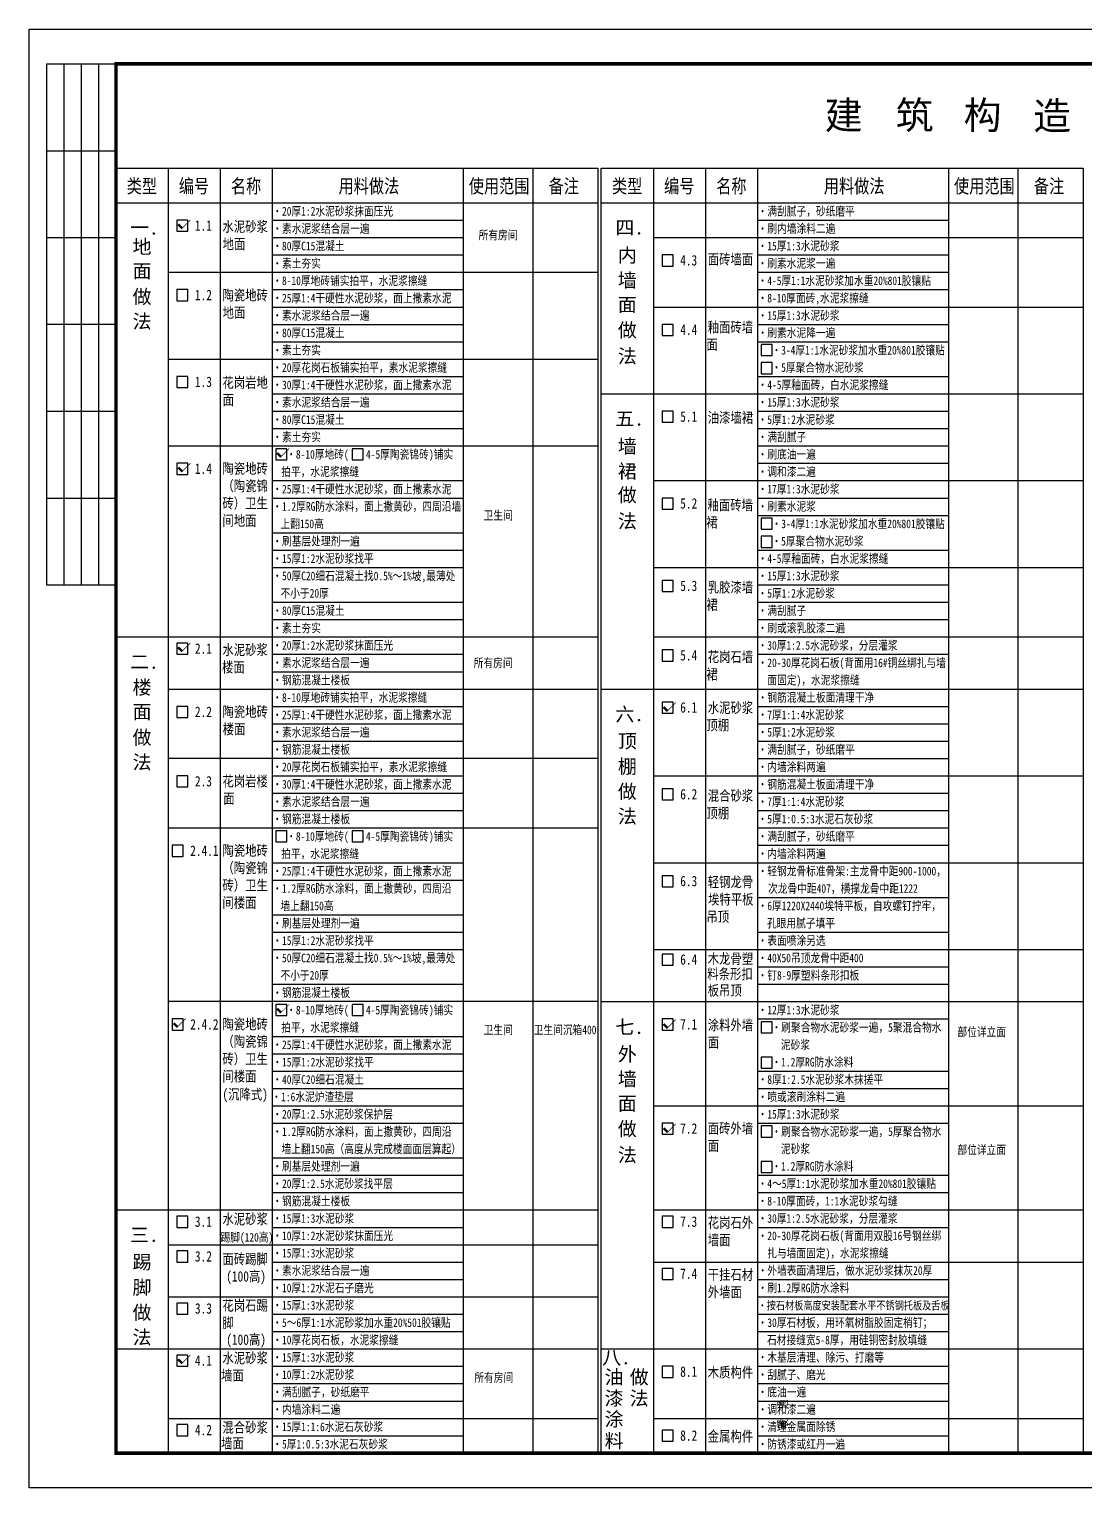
# Model space of a CAD drawing. Extents: x 12400 to 217743, y 90685 to 209848.
# Drawn here: x 158343 to 188743, y 136762 to 178762 of the extents above; entities that cross this region are included whole.
import ezdxf
from ezdxf.enums import TextEntityAlignment as Align

# ---------------------------------------------------------------- set-up
doc = ezdxf.new("R2010")
doc.units = 0
doc.header["$LTSCALE"] = 200
for name, color, linetype in [('FORM', 2, 'CONTINUOUS'), ('FRAME', 7, 'CONTINUOUS'), ('ICONS', 1, 'CONTINUOUS'), ('PUB_TITLE', 143, 'CONTINUOUS'), ('TEXT', 7, 'CONTINUOUS')]:
    doc.layers.add(name, color=color, linetype=linetype)
doc.styles.add('$', font='romans.shx', dxfattribs={"width": 0.7, "bigfont": 'china.shx'})
doc.styles.add('HJXY', font='', dxfattribs={"width": 0.7})
doc.styles.add('总标题一', font='SIMHEI.TTF')
doc.styles.get('HJXY').set_extended_font_data('FangSong_GB2312')

# ---------------------------------------------------------------- blocks, each defined once
blk = doc.blocks.new('A$C327016CF')
at = {"layer": 'ICONS', "linetype": 'Continuous', "flags": 128}
for points, const_width in [([(59, 141), (4, 84)], 10), ([(175, 25), (56, 144)], 70), ([(168, 32), (407, 271)], 20)]:
    blk.add_lwpolyline(points, dxfattribs=dict(at, const_width=const_width))

msp = doc.modelspace()

# ---------------------------------------------------------------- linework, layer by layer
at = {"layer": 'FORM', "linetype": 'Continuous'}
for p, q in [((162343.245, 174762.261), (162343.245, 137762.261)), ((163843.245, 174762.261), (163843.245, 137762.261)), ((165343.245, 174762.261), (165343.245, 137762.261)), ((170843.245, 174762.261), (170843.245, 137762.261)), ((172843.245, 174762.261), (172843.245, 137762.261)), ((174818.245, 174762.261), (188693.245, 174762.261)), ((176318.245, 174762.261), (176318.245, 137762.261)), ((177818.245, 174762.261), (177818.245, 137762.261)), ((179318.245, 174762.261), (179318.245, 137762.261)), ((184818.245, 174762.261), (184818.245, 137762.261)), ((186818.245, 174762.261), (186818.245, 137762.261)), ((160843.245, 173762.261), (174718.245, 173762.261)), ((174818.245, 173762.261), (188693.245, 173762.261)), ((176318.245, 172762.261), (184818.245, 172762.261)), ((176318.245, 172762.261), (188693.245, 172762.261)), ((162343.245, 171762.261), (174718.245, 171762.261)), ((176318.245, 170762.261), (188693.245, 170762.261)), ((162343.245, 169262.261), (174718.245, 169262.261)), ((174818.245, 168262.261), (188693.245, 168262.261)), ((162343.245, 166762.261), (174718.245, 166762.261)), ((176318.245, 165762.261), (188693.245, 165762.261)), ((176318.245, 163262.261), (188693.245, 163262.261)), ((160843.245, 161262.261), (174718.245, 161262.261)), ((176318.245, 161262.261), (188693.245, 161262.261)), ((162343.245, 159762.261), (174718.245, 159762.261)), ((174818.245, 159762.261), (188693.245, 159762.261)), ((174718.245, 157762.261), (162343.245, 157762.261)), ((176318.245, 157262.261), (188693.245, 157262.261)), ((162343.245, 155762.261), (174718.245, 155762.261)), ((176318.245, 154762.261), (188693.245, 154762.261)), ((176318.245, 152262.261), (188693.245, 152262.261)), ((174718.245, 150762.261), (162343.245, 150762.261)), ((174818.245, 150762.261), (188693.245, 150762.261)), ((176318.245, 147762.261), (188693.245, 147762.261)), ((160843.245, 144762.261), (174718.245, 144762.261)), ((176318.245, 144762.261), (188693.245, 144762.261)), ((162343.245, 143762.261), (174718.245, 143762.261)), ((176318.245, 143262.261), (188693.245, 143262.261)), ((162343.245, 142262.261), (174718.245, 142262.261)), ((160843.245, 140762.261), (174718.245, 140762.261)), ((174818.245, 140762.261), (188693.245, 140762.261)), ((162343.245, 138762.261), (174718.245, 138762.261)), ((176318.245, 138762.261), (188693.245, 138762.261))]:
    msp.add_line(p, q, dxfattribs=at)
at = {"layer": 'FORM', "color": 6, "linetype": 'Continuous'}
for p, q in [((165343.245, 173262.261), (170843.245, 173262.261)), ((179318.245, 173262.261), (184818.245, 173262.261)), ((165343.245, 172762.261), (170843.245, 172762.261)), ((165343.245, 172262.261), (170843.245, 172262.261)), ((179318.245, 172262.261), (184818.245, 172262.261)), ((179318.245, 171762.261), (184818.245, 171762.261)), ((165343.245, 171262.261), (170843.245, 171262.261)), ((179318.245, 171262.261), (184818.245, 171262.261)), ((165343.245, 170762.261), (170843.245, 170762.261)), ((165343.245, 170262.261), (170843.245, 170262.261)), ((179318.245, 170262.261), (184818.245, 170262.261)), ((165343.245, 169762.261), (170843.245, 169762.261)), ((179318.245, 169762.261), (184818.245, 169762.261)), ((165343.245, 168762.261), (170843.245, 168762.261)), ((179318.245, 168762.261), (184818.245, 168762.261)), ((165343.245, 168262.261), (170843.245, 168262.261)), ((165343.245, 167762.261), (170843.245, 167762.261)), ((179318.245, 167762.261), (184818.245, 167762.261)), ((165343.245, 167262.261), (170843.245, 167262.261)), ((179318.245, 167262.261), (184818.245, 167262.261)), ((179318.245, 166762.261), (184818.245, 166762.261)), ((179318.245, 166262.261), (184818.245, 166262.261)), ((165343.245, 165762.261), (170843.245, 165762.261)), ((165343.245, 165262.261), (170843.245, 165262.261)), ((179318.245, 165262.261), (184818.245, 165262.261)), ((179318.245, 164762.261), (184818.245, 164762.261)), ((165343.245, 164262.261), (170843.245, 164262.261)), ((165343.245, 163762.261), (170843.245, 163762.261)), ((179318.245, 163762.261), (184818.245, 163762.261)), ((165343.245, 163262.261), (170843.245, 163262.261)), ((179318.245, 162762.261), (184818.245, 162762.261)), ((165343.245, 162262.261), (170843.245, 162262.261)), ((179318.245, 162262.261), (184818.245, 162262.261)), ((165343.245, 161762.261), (170843.245, 161762.261)), ((179318.245, 161762.261), (184818.245, 161762.261)), ((165343.245, 160762.261), (170843.245, 160762.261)), ((179318.245, 160762.261), (184818.245, 160762.261)), ((165343.245, 160262.261), (170843.245, 160262.261)), ((165343.245, 159262.261), (170843.245, 159262.261)), ((179318.245, 159262.261), (184818.245, 159262.261)), ((165343.245, 158762.261), (170843.245, 158762.261)), ((179318.245, 158762.261), (184818.245, 158762.261)), ((165343.245, 158262.261), (170843.245, 158262.261)), ((179318.245, 158262.261), (184818.245, 158262.261)), ((179318.245, 157762.261), (184818.245, 157762.261)), ((165343.245, 157262.261), (170843.245, 157262.261)), ((165343.245, 156762.261), (170843.245, 156762.261)), ((179318.245, 156762.261), (184818.245, 156762.261)), ((165343.245, 156262.261), (170843.245, 156262.261)), ((179318.245, 156262.261), (184818.245, 156262.261)), ((179318.245, 155762.261), (184818.245, 155762.261)), ((179318.245, 155262.261), (184818.245, 155262.261)), ((165343.245, 154762.261), (170843.245, 154762.261)), ((165343.245, 154262.261), (170843.245, 154262.261)), ((179318.245, 153762.261), (184818.245, 153762.261)), ((165343.245, 153262.261), (170843.245, 153262.261)), ((165343.245, 152762.261), (170843.245, 152762.261)), ((179318.245, 152762.261), (184818.245, 152762.261)), ((165343.245, 152262.261), (170843.245, 152262.261)), ((179318.245, 151762.261), (184818.245, 151762.261)), ((165343.245, 151262.261), (170843.245, 151262.261)), ((179318.245, 151262.261), (184818.245, 151262.261)), ((179318.245, 150262.261), (184818.245, 150262.261)), ((165343.245, 149762.261), (170843.245, 149762.261)), ((165343.245, 149262.261), (170843.245, 149262.261)), ((165343.245, 148762.261), (170843.245, 148762.261)), ((179318.245, 148762.261), (184818.245, 148762.261)), ((165343.245, 148262.261), (170843.245, 148262.261)), ((179318.245, 148262.261), (184818.245, 148262.261)), ((165343.245, 147762.261), (170843.245, 147762.261)), ((165343.245, 147262.261), (170843.245, 147262.261)), ((179318.245, 147262.261), (184818.245, 147262.261)), ((165343.245, 146262.261), (170843.245, 146262.261)), ((165343.245, 145762.261), (170843.245, 145762.261)), ((179318.245, 145762.261), (184818.245, 145762.261)), ((165343.245, 145262.261), (170843.245, 145262.261)), ((179318.245, 145262.261), (184818.245, 145262.261)), ((165343.245, 144262.261), (170843.245, 144262.261)), ((179318.245, 144262.261), (184818.245, 144262.261)), ((165343.245, 143262.261), (170843.245, 143262.261)), ((165343.245, 142762.261), (170843.245, 142762.261)), ((179318.245, 142762.261), (184818.245, 142762.261)), ((179318.245, 142262.261), (184818.245, 142262.261)), ((165343.245, 141762.261), (170843.245, 141762.261)), ((179318.245, 141762.261), (184818.245, 141762.261)), ((165343.245, 141262.261), (170843.245, 141262.261)), ((179318.245, 141262.261), (184818.245, 141262.261)), ((165343.245, 140262.261), (170843.245, 140262.261)), ((179318.245, 140262.261), (184818.245, 140262.261)), ((165343.245, 139762.261), (170843.245, 139762.261)), ((179318.245, 139762.261), (184818.245, 139762.261)), ((165343.245, 139262.261), (170843.245, 139262.261)), ((179318.245, 139262.261), (184818.245, 139262.261)), ((165343.245, 138262.261), (170843.245, 138262.261)), ((179318.245, 138262.261), (184818.245, 138262.261))]:
    msp.add_line(p, q, dxfattribs=at)
at = {"layer": 'FORM', "linetype": 'Continuous'}
for points in [[(160843.245, 174762.261), (174718.245, 174762.261), (174718.245, 137762.261), (160843.245, 137762.261)], [(174818.245, 174762.261), (188693.245, 174762.261), (188693.245, 137762.261), (174818.245, 137762.261)]]:
    msp.add_lwpolyline(points, close=True, dxfattribs=at)
at = {"layer": 'FRAME'}
for p, q in [((158843.245, 177762.261), (158843.245, 162762.261)), ((158843.245, 177762.261), (160843.245, 177762.261)), ((159343.245, 177762.261), (159343.245, 162762.261)), ((159843.245, 177762.261), (159843.245, 162762.261)), ((160343.245, 177762.261), (160343.245, 162762.261)), ((160843.245, 177762.261), (160843.245, 162762.261)), ((158843.245, 175262.261), (160843.245, 175262.261)), ((158843.245, 172762.261), (160843.245, 172762.261)), ((160843.245, 170262.261), (158843.245, 170262.261)), ((158843.245, 167762.261), (160843.245, 167762.261)), ((158843.245, 165262.261), (160843.245, 165262.261)), ((158843.245, 162762.261), (160843.245, 162762.261))]:
    msp.add_line(p, q, dxfattribs=at)
msp.add_lwpolyline([(158343.245, 136762.261), (158343.245, 178762.261), (217743.245, 178762.261), (217743.245, 136762.261)], close=True, dxfattribs=at)
at = {"layer": 'FRAME', "const_width": 100}
msp.add_lwpolyline([(160843.245, 137762.261), (160843.245, 177762.261), (216743.245, 177762.261), (216743.245, 137762.261)], close=True, dxfattribs=at)
at = {"layer": 'ICONS', "linetype": 'Continuous'}
for points in [[(162595.977, 172942.261), (162915.977, 172942.261), (162915.977, 173262.261), (162595.977, 173262.261)], [(176570.977, 171942.261), (176890.977, 171942.261), (176890.977, 172262.261), (176570.977, 172262.261)], [(162595.977, 170942.261), (162915.977, 170942.261), (162915.977, 171262.261), (162595.977, 171262.261)], [(176570.977, 169942.261), (176890.977, 169942.261), (176890.977, 170262.261), (176570.977, 170262.261)], [(179418.245, 169362.261), (179738.245, 169362.261), (179738.245, 169682.261), (179418.245, 169682.261)], [(179418.245, 168842.261), (179738.245, 168842.261), (179738.245, 169162.261), (179418.245, 169162.261)], [(162595.977, 168442.261), (162915.977, 168442.261), (162915.977, 168762.261), (162595.977, 168762.261)], [(176570.977, 167442.261), (176890.977, 167442.261), (176890.977, 167762.261), (176570.977, 167762.261)], [(165443.245, 166362.261), (165763.245, 166362.261), (165763.245, 166682.261), (165443.245, 166682.261)], [(167644.411, 166362.261), (167964.411, 166362.261), (167964.411, 166682.261), (167644.411, 166682.261)], [(162595.977, 165942.261), (162915.977, 165942.261), (162915.977, 166262.261), (162595.977, 166262.261)], [(176570.977, 164942.261), (176890.977, 164942.261), (176890.977, 165262.261), (176570.977, 165262.261)], [(179418.245, 164362.261), (179738.245, 164362.261), (179738.245, 164682.261), (179418.245, 164682.261)], [(179418.245, 163842.261), (179738.245, 163842.261), (179738.245, 164162.261), (179418.245, 164162.261)], [(176570.977, 162568.337), (176890.977, 162568.337), (176890.977, 162888.337), (176570.977, 162888.337)], [(162595.977, 160762.261), (162915.977, 160762.261), (162915.977, 161082.261), (162595.977, 161082.261)], [(176570.977, 160568.337), (176890.977, 160568.337), (176890.977, 160888.337), (176570.977, 160888.337)], [(162595.977, 158942.261), (162915.977, 158942.261), (162915.977, 159262.261), (162595.977, 159262.261)], [(176570.977, 159068.337), (176890.977, 159068.337), (176890.977, 159388.337), (176570.977, 159388.337)], [(162595.977, 156942.261), (162915.977, 156942.261), (162915.977, 157262.261), (162595.977, 157262.261)], [(176570.977, 156568.337), (176890.977, 156568.337), (176890.977, 156888.337), (176570.977, 156888.337)], [(165443.245, 155362.261), (165763.245, 155362.261), (165763.245, 155682.261), (165443.245, 155682.261)], [(167644.411, 155362.261), (167964.411, 155362.261), (167964.411, 155682.261), (167644.411, 155682.261)], [(162460.2, 154942.261), (162780.2, 154942.261), (162780.2, 155262.261), (162460.2, 155262.261)], [(176570.977, 154068.337), (176890.977, 154068.337), (176890.977, 154388.337), (176570.977, 154388.337)], [(176570.977, 151810.589), (176890.977, 151810.589), (176890.977, 152130.589), (176570.977, 152130.589)], [(165443.245, 150362.261), (165763.245, 150362.261), (165763.245, 150682.261), (165443.245, 150682.261)], [(167644.411, 150362.261), (167964.411, 150362.261), (167964.411, 150682.261), (167644.411, 150682.261)], [(162460.2, 149942.261), (162780.2, 149942.261), (162780.2, 150262.261), (162460.2, 150262.261)], [(176570.977, 149942.261), (176890.977, 149942.261), (176890.977, 150262.261), (176570.977, 150262.261)], [(179418.245, 149862.261), (179738.245, 149862.261), (179738.245, 150182.261), (179418.245, 150182.261)], [(179418.245, 148842.261), (179738.245, 148842.261), (179738.245, 149162.261), (179418.245, 149162.261)], [(176570.977, 146942.261), (176890.977, 146942.261), (176890.977, 147262.261), (176570.977, 147262.261)], [(179418.245, 146862.261), (179738.245, 146862.261), (179738.245, 147182.261), (179418.245, 147182.261)], [(179418.245, 145842.261), (179738.245, 145842.261), (179738.245, 146162.261), (179418.245, 146162.261)], [(162595.977, 144262.261), (162915.977, 144262.261), (162915.977, 144582.261), (162595.977, 144582.261)], [(176570.977, 144262.261), (176890.977, 144262.261), (176890.977, 144582.261), (176570.977, 144582.261)], [(162595.977, 143262.261), (162915.977, 143262.261), (162915.977, 143582.261), (162595.977, 143582.261)], [(176570.977, 142762.261), (176890.977, 142762.261), (176890.977, 143082.261), (176570.977, 143082.261)], [(162595.977, 141762.261), (162915.977, 141762.261), (162915.977, 142082.261), (162595.977, 142082.261)], [(162595.977, 140262.261), (162915.977, 140262.261), (162915.977, 140582.261), (162595.977, 140582.261)], [(176570.977, 139942.261), (176890.977, 139942.261), (176890.977, 140262.261), (176570.977, 140262.261)], [(162595.977, 138262.261), (162915.977, 138262.261), (162915.977, 138582.261), (162595.977, 138582.261)], [(176570.977, 138102.261), (176890.977, 138102.261), (176890.977, 138422.261), (176570.977, 138422.261)]]:
    msp.add_lwpolyline(points, close=True, dxfattribs=at)

# ---------------------------------------------------------------- block references
at = {"layer": 'TEXT', "linetype": 'Continuous'}
for p in [(162581.031, 172997.951), (165428.3, 166417.951), (162581.031, 165997.951), (162581.031, 160817.951), (176556.031, 159099.943), (165428.3, 150417.951), (162445.254, 149997.951), (176556.031, 149973.866), (176556.031, 146973.866), (162581.031, 140317.951)]:
    msp.add_blockref('A$C327016CF', p, dxfattribs=at)

# ---------------------------------------------------------------- texts
at = {"layer": 'PUB_TITLE', "style": '$', "width": 0.75}
msp.add_text('暖  通', height=280, rotation=90, dxfattribs=at).set_placement((180193.448, 138466.637))
at = {"layer": 'TEXT', "style": '总标题一'}
for s, p in [('建', (181252.186, 175884.137)), ('筑', (183294.18, 175884.137)), ('构', (185253.923, 175884.079)), ('造', (187254.787, 175866.598))]:
    msp.add_text(s, height=800, dxfattribs=at).set_placement(p)
at = {"layer": 'TEXT', "linetype": 'Continuous', "style": 'HJXY', "width": 0.8}
for s, height, p in [('类型', 400, (161152.234, 174044.428)), ('编号', 400, (162652.234, 174044.428)), ('名称', 400, (164152.234, 174044.428)), ('用料做法', 400, (167252.234, 174044.428)), ('使用范围', 400, (171002.234, 174044.428)), ('备注', 400, (173302.234, 174044.428)), ('类型', 400, (175127.234, 174044.428)), ('编号', 400, (176627.234, 174044.428)), ('名称', 400, (178127.234, 174044.428)), ('用料做法', 400, (181227.234, 174044.428)), ('使用范围', 400, (184977.234, 174044.428)), ('备注', 400, (187277.234, 174044.428)), ('·20厚1:2水泥砂浆抹面压光', 250, (165352.234, 173394.428)), ('·满刮腻子，砂纸磨平', 250, (179327.234, 173394.428)), ('1.1', 300, (163116.169, 172958.453)), ('水泥砂浆', 300, (163908.137, 172928.66)), ('·素水泥浆结合层一遍', 250, (165352.234, 172894.428)), ('·刷内墙涂料二遍', 250, (179327.234, 172894.428)), ('地面', 300, (163914.92, 172428.66)), ('·80厚C15混凝土', 250, (165352.234, 172394.428)), ('所有房间', 250, (171284.331, 172708.351)), ('·15厚1:3水泥砂浆', 250, (179327.234, 172394.428)), ('4.3', 300, (177091.169, 171958.453)), ('面砖墙面', 300, (177883.137, 171987.41)), ('·素土夯实', 250, (165352.234, 171894.428)), ('·刷素水泥浆一遍', 250, (179327.234, 171894.428)), ('·8-10厚地砖铺实拍平，水泥浆擦缝', 250, (165352.234, 171394.428)), ('·4-5厚1:1水泥砂浆加水重20%801胶镶贴', 250, (179327.234, 171394.428)), ('1.2', 300, (163116.169, 170958.453)), ('陶瓷地砖', 300, (163908.137, 170952.505)), ('·25厚1:4干硬性水泥砂浆，面上撒素水泥', 250, (165352.234, 170894.428)), ('·8-10厚面砖,水泥浆擦缝', 250, (179327.234, 170894.428)), ('地面', 300, (163914.92, 170452.505)), ('·素水泥浆结合层一遍', 250, (165352.234, 170394.428)), ('·15厚1:3水泥砂浆', 250, (179327.234, 170394.428)), ('·80厚C15混凝土', 250, (165352.234, 169894.428)), ('4.4', 300, (177091.169, 169958.453)), ('釉面砖墙', 300, (177883.137, 170030.971)), ('·刷素水泥降一遍', 250, (179327.234, 169894.428)), ('·素土夯实', 250, (165352.234, 169394.428)), ('面', 300, (177846.107, 169530.971)), ('·3-4厚1:1水泥砂浆加水重20%801胶镶贴', 250, (179727.234, 169394.428)), ('·20厚花岗石板铺实拍平，素水泥浆擦缝', 250, (165352.234, 168894.428)), ('·5厚聚合物水泥砂浆', 250, (179727.234, 168894.428)), ('1.3', 300, (163116.169, 168458.453)), ('花岗岩地', 300, (163908.137, 168437.981)), ('·30厚1:4干硬性水泥砂浆，面上撒素水泥', 250, (165352.234, 168394.428)), ('·4-5厚釉面砖，白水泥浆擦缝', 250, (179327.234, 168394.428)), ('面', 300, (163914.92, 167937.981)), ('·素水泥浆结合层一遍', 250, (165352.234, 167894.428)), ('·15厚1:3水泥砂浆', 250, (179327.234, 167894.428)), ('·80厚C15混凝土', 250, (165352.234, 167394.428)), ('5.1', 300, (177091.169, 167458.453)), ('油漆墙裙', 300, (177883.137, 167428.971)), ('·5厚1:2水泥砂浆', 250, (179327.234, 167394.428)), ('·素土夯实', 250, (165352.234, 166894.428)), ('·满刮腻子', 250, (179327.234, 166894.428)), ('·8-10厚地砖(                 )铺实', 250, (165752.234, 166394.428)), ('4-5厚陶瓷锦砖', 250, (168042.88, 166394.428)), ('·刷底油一遍', 250, (179327.234, 166394.428)), ('1.4', 300, (163116.169, 165958.453)), ('陶瓷地砖', 300, (163908.137, 165962.775)), ('拍平，水泥浆擦缝', 250, (165602.234, 165894.428)), ('·调和漆二遍', 250, (179327.234, 165894.428)), ('（陶瓷锦', 300, (163908.137, 165462.775)), ('·25厚1:4干硬性水泥砂浆，面上撒素水泥', 250, (165352.234, 165394.428)), ('·17厚1:3水泥砂浆', 250, (179327.234, 165394.428)), ('砖）卫生', 300, (163908.137, 164962.775)), ('·1.2厚RG防水涂料，面上撒黄砂，四周沿墙', 250, (165352.234, 164894.428)), ('5.2', 300, (177091.169, 164958.453)), ('釉面砖墙', 300, (177878.274, 164909.057)), ('·刷素水泥浆', 250, (179327.234, 164894.428)), ('间地面', 300, (163908.137, 164462.775)), ('上翻150高', 250, (165580.772, 164394.428)), ('卫生间', 250, (171429.43, 164637.239)), ('裙', 300, (177841.244, 164409.057)), ('·3-4厚1:1水泥砂浆加水重20%801胶镶贴', 250, (179727.234, 164394.428)), ('·刷基层处理剂一遍', 250, (165352.234, 163894.428)), ('·5厚聚合物水泥砂浆', 250, (179727.234, 163894.428)), ('·15厚1:2水泥砂浆找平', 250, (165352.234, 163394.428)), ('·4-5厚釉面砖，白水泥浆擦缝', 250, (179327.234, 163394.428)), ('·50厚C20细石混凝土找0.5%～1%坡,最薄处', 250, (165352.234, 162894.428)), ('·15厚1:3水泥砂浆', 250, (179327.234, 162894.428)), ('不小于20厚', 250, (165580.772, 162394.428)), ('5.3', 300, (177091.169, 162584.529)), ('乳胶漆墙', 300, (177883.137, 162543.011)), ('·5厚1:2水泥砂浆', 250, (179327.234, 162394.428)), ('·80厚C15混凝土', 250, (165352.234, 161894.428)), ('裙', 300, (177846.107, 162043.011)), ('·满刮腻子', 250, (179327.234, 161894.428)), ('·素土夯实', 250, (165352.234, 161394.428)), ('·刷或滚乳胶漆二遍', 250, (179327.234, 161394.428)), ('2.1', 300, (163116.169, 160778.453)), ('水泥砂浆', 300, (163908.137, 160740.548)), ('·20厚1:2水泥砂浆抹面压光', 250, (165352.234, 160894.428)), ('5.4', 300, (177091.169, 160584.529)), ('花岗石墙', 300, (177883.137, 160539.685)), ('·30厚1:2.5水泥砂浆，分层灌浆', 250, (179327.234, 160894.428)), ('楼面', 300, (163897.308, 160240.548)), ('·素水泥浆结合层一遍', 250, (165352.234, 160394.428)), ('所有房间', 250, (171144.936, 160389.909)), ('·20-30厚花岗石板(背面用16#铜丝绑扎与墙', 250, (179327.234, 160394.428)), ('·钢筋混凝土楼板', 250, (165352.234, 159894.428)), ('裙', 300, (177846.107, 160039.685)), ('面固定)，水泥浆擦缝', 250, (179602.418, 159894.428)), ('·8-10厚地砖铺实拍平，水泥浆擦缝', 250, (165352.234, 159394.428)), ('·钢筋混凝土板面清理干净', 250, (179327.234, 159394.428)), ('2.2', 300, (163116.169, 158958.453)), ('陶瓷地砖', 300, (163908.137, 158959.01)), ('·25厚1:4干硬性水泥砂浆，面上撒素水泥', 250, (165352.234, 158894.428)), ('6.1', 300, (177091.169, 159084.529)), ('水泥砂浆', 300, (177883.137, 159073.778)), ('·7厚1:1:4水泥砂浆', 250, (179327.234, 158894.428)), ('楼面', 300, (163917.57, 158459.01)), ('顶棚', 300, (177846.107, 158573.778)), ('·素水泥浆结合层一遍', 250, (165352.234, 158394.428)), ('·5厚1:2水泥砂浆', 250, (179327.234, 158394.428)), ('·钢筋混凝土楼板', 250, (165352.234, 157894.428)), ('·满刮腻子，砂纸磨平', 250, (179327.234, 157894.428)), ('·20厚花岗石板铺实拍平，素水泥浆擦缝', 250, (165352.234, 157394.428)), ('·内墙涂料两遍', 250, (179327.234, 157394.428)), ('2.3', 300, (163116.169, 156958.453)), ('花岗岩楼', 300, (163908.137, 156959.01)), ('·30厚1:4干硬性水泥砂浆，面上撒素水泥', 250, (165352.234, 156894.428)), ('·钢筋混凝土板面清理干净', 250, (179327.234, 156894.428)), ('面', 300, (163930.586, 156459.01)), ('·素水泥浆结合层一遍', 250, (165352.234, 156394.428)), ('6.2', 300, (177091.169, 156584.529)), ('混合砂浆', 300, (177883.137, 156543.09)), ('·7厚1:1:4水泥砂浆', 250, (179327.234, 156394.428)), ('顶棚', 300, (177846.107, 156043.09)), ('·钢筋混凝土楼板', 250, (165352.234, 155894.428)), ('·5厚1:0.5:3水泥石灰砂浆', 250, (179327.234, 155894.428)), ('·8-10厚地砖(                 )铺实', 250, (165752.234, 155394.428)), ('4-5厚陶瓷锦砖', 250, (168042.88, 155394.428)), ('·满刮腻子，砂纸磨平', 250, (179327.234, 155394.428)), ('2.4.1', 300, (162980.392, 154958.453)), ('陶瓷地砖', 300, (163908.137, 154962.775)), ('拍平，水泥浆擦缝', 250, (165602.234, 154894.428)), ('·内墙涂料两遍', 250, (179327.234, 154894.428)), ('（陶瓷锦', 300, (163908.137, 154462.775)), ('·25厚1:4干硬性水泥砂浆，面上撒素水泥', 250, (165352.234, 154394.428)), ('·轻钢龙骨标准骨架:主龙骨中距900-1000，', 250, (179327.234, 154394.428)), ('砖）卫生', 300, (163908.137, 153962.775)), ('·1.2厚RG防水涂料，面上撒黄砂，四周沿', 250, (165352.234, 153894.428)), ('6.3', 300, (177091.169, 154084.529)), ('轻钢龙骨', 300, (177883.137, 154059.013)), ('次龙骨中距407，横撑龙骨中距1222', 250, (179621.224, 153894.428)), ('间楼面', 300, (163908.137, 153462.775)), ('埃特平板', 300, (177892.069, 153559.093)), ('墙上翻150高', 250, (165580.772, 153394.428)), ('吊顶', 300, (177846.107, 153059.013)), ('·6厚1220X2440埃特平板，自攻螺钉拧牢，', 250, (179327.234, 153394.428)), ('·刷基层处理剂一遍', 250, (165352.234, 152894.428)), ('孔眼用腻子填平', 250, (179589.94, 152894.428)), ('·15厚1:2水泥砂浆找平', 250, (165352.234, 152394.428)), ('·表面喷涂另选', 250, (179327.234, 152394.428)), ('·50厚C20细石混凝土找0.5%～1%坡,最薄处', 250, (165352.234, 151894.428)), ('6.4', 300, (177091.169, 151826.781)), ('木龙骨塑', 300, (177882.832, 151849.263)), ('·40X50吊顶龙骨中距400', 250, (179327.234, 151894.428)), ('不小于20厚', 250, (165580.772, 151394.428)), ('料条形扣', 300, (177870.438, 151409.704)), ('·钉8-9厚塑料条形扣板', 250, (179327.234, 151394.428)), ('板吊顶', 300, (177882.088, 150935.294)), ('·钢筋混凝土楼板', 250, (165352.234, 150894.428)), ('·8-10厚地砖(                 )铺实', 250, (165752.234, 150394.428)), ('4-5厚陶瓷锦砖', 250, (168042.88, 150394.428)), ('·12厚1:3水泥砂浆', 250, (179327.234, 150394.428)), ('2.4.2', 300, (162980.392, 149958.453)), ('陶瓷地砖', 300, (163908.137, 149962.775)), ('拍平，水泥浆擦缝', 250, (165602.234, 149894.428)), ('卫生间', 250, (171429.43, 149823.757)), ('卫生间沉箱400', 250, (172871.591, 149823.757)), ('7.1', 300, (177091.169, 149958.453)), ('涂料外墙', 300, (177883.137, 149937.063)), ('·刷聚合物水泥砂浆一遍，5聚混合物水', 250, (179727.234, 149894.428)), ('·', 250, (179727.234, 149894.428)), ('部位详立面', 250, (185074.766, 149764.137)), ('（陶瓷锦', 300, (163908.137, 149462.775)), ('·25厚1:4干硬性水泥砂浆，面上撒素水泥', 250, (165352.234, 149394.428)), ('面', 300, (177886.091, 149437.063)), ('泥砂浆', 250, (179989.234, 149394.428)), ('砖）卫生', 300, (163908.137, 148962.775)), ('·15厚1:2水泥砂浆找平', 250, (165352.234, 148894.428)), ('·1.2厚RG防水涂料', 250, (179727.234, 148894.428)), ('间楼面', 300, (163908.137, 148462.775)), ('·40厚C20细石混凝土', 250, (165352.234, 148394.428)), ('·8厚1:2.5水泥砂浆木抹搓平', 250, (179327.234, 148394.428)), ('(沉降式)', 300, (163908.137, 147942.971)), ('·1:6水泥炉渣垫层', 250, (165327.234, 147894.428)), ('·喷或滚刷涂料二遍', 250, (179327.234, 147894.428)), ('·20厚1:2.5水泥砂浆保护层', 250, (165352.234, 147394.428)), ('·15厚1:3水泥砂浆', 250, (179327.234, 147394.428)), ('·1.2厚RG防水涂料，面上撒黄砂，四周沿', 250, (165352.234, 146894.428)), ('7.2', 300, (177091.169, 146958.453)), ('面砖外墙', 300, (177883.137, 146962.742)), ('·刷聚合物水泥砂浆一遍，5厚聚合物水', 250, (179727.234, 146894.428)), ('墙上翻150高（高度从完成楼面面层算起）', 250, (165610.473, 146394.428)), ('面', 300, (177886.091, 146462.742)), ('泥砂浆', 250, (179992.234, 146394.428)), ('部位详立面', 250, (185074.766, 146369.688)), ('·刷基层处理剂一遍', 250, (165352.234, 145894.428)), ('·1.2厚RG防水涂料', 250, (179727.234, 145894.428)), ('·20厚1:2.5水泥砂浆找平层', 250, (165352.234, 145394.428)), ('·4～5厚1:1水泥砂浆加水重20%801胶镶贴', 250, (179327.234, 145394.428)), ('·钢筋混凝土楼板', 250, (165352.234, 144894.428)), ('·8-10厚面砖，1:1水泥砂浆勾缝', 250, (179327.234, 144894.428)), ('3.1', 300, (163116.169, 144278.453)), ('水泥砂浆', 300, (163908.137, 144350.971)), ('·15厚1:3水泥砂浆', 250, (165352.234, 144394.428)), ('7.3', 300, (177091.169, 144278.453)), ('花岗石外', 300, (177883.137, 144250.557)), ('·30厚1:2.5水泥砂浆，分层灌浆', 250, (179327.234, 144394.428)), ('踢脚(120高)', 250, (163852.762, 143850.971)), ('·10厚1:2水泥砂浆抹面压光', 250, (165352.234, 143894.428)), ('墙面', 300, (177886.091, 143750.557)), ('·20-30厚花岗石板(背面用双股16号钢丝绑', 250, (179327.234, 143894.428)), ('·15厚1:3水泥砂浆', 250, (165352.234, 143394.428)), ('扎与墙面固定)，水泥浆擦缝', 250, (179597.885, 143394.428)), ('3.2', 300, (163116.169, 143278.453)), ('面砖踢脚', 300, (163908.137, 143200.971)), ('(100高)', 300, (164018.046, 142700.971)), ('·素水泥浆结合层一遍', 250, (165352.234, 142894.428)), ('7.4', 300, (177091.169, 142778.453)), ('干挂石材', 300, (177883.137, 142750.557)), ('·外墙表面清理后，做水泥砂浆抹灰20厚', 250, (179327.234, 142894.428)), ('·10厚1:2水泥石子磨光', 250, (165352.234, 142394.428)), ('外墙面', 300, (177886.091, 142250.557)), ('·刷1.2厚RG防水涂料', 250, (179327.234, 142394.428)), ('3.3', 300, (163116.169, 141778.453)), ('花岗石踢', 300, (163908.137, 141865.234)), ('·15厚1:3水泥砂浆', 250, (165352.234, 141894.428)), ('·按石材板高度安装配套水平不锈钢托板及舌板', 235, (179327.234, 141894.428)), ('脚', 300, (163908.137, 141365.234)), ('·5～6厚1:1水泥砂浆加水重20%501胶镶贴', 250, (165352.234, 141394.428)), ('·30厚石材板，用环氧树脂胶固定梢钉；', 250, (179327.234, 141394.428)), ('(100高)', 300, (164018.046, 140879.911)), ('·10厚花岗石板，水泥浆擦缝', 250, (165352.234, 140894.428)), ('石材接缝宽5-8厚，用硅铜密封胶填缝', 250, (179590.799, 140894.428)), ('4.1', 300, (163116.169, 140278.453)), ('水泥砂浆', 300, (163908.137, 140350.971)), ('·15厚1:3水泥砂浆', 250, (165352.234, 140394.428)), ('木质构件', 300, (177883.137, 139937.063)), ('·木基层清理、除污、打磨等', 250, (179327.234, 140394.428)), ('墙面', 300, (163871.107, 139850.971)), ('·10厚1:2水泥砂浆', 250, (165352.234, 139894.428)), ('所有房间', 250, (171162.118, 139811.866)), ('8.1', 300, (177091.169, 139958.453)), ('·刮腻子、磨光', 250, (179327.234, 139894.428)), ('·满刮腻子，砂纸磨平', 250, (165352.234, 139394.428)), ('·底油一遍', 250, (179327.234, 139394.428)), ('·内墙涂料二遍', 250, (165352.234, 138894.428)), ('·调和漆二遍', 250, (179327.234, 138894.428)), ('混合砂浆', 300, (163908.137, 138350.971)), ('·15厚1:1:6水泥石灰砂浆', 250, (165352.234, 138394.428)), ('·清理金属面除锈', 250, (179327.234, 138394.428)), ('4.2', 300, (163116.169, 138278.453)), ('墙面', 300, (163871.107, 137896.909)), ('·5厚1:0.5:3水泥石灰砂浆', 250, (165352.234, 137894.428)), ('8.2', 300, (177091.169, 138118.453)), ('金属构件', 300, (177883.137, 138097.063)), ('·防锈漆或红丹一遍', 250, (179327.234, 137894.428))]:
    msp.add_text(s, height=height, dxfattribs=at).set_placement(p)
at = {"layer": 'TEXT', "linetype": 'Continuous', "style": '总标题一'}
for s, p in [('一.', (161658.919, 173043.253)), ('四.', (175633.919, 173043.253)), ('地', (161593.343, 172509.879)), ('内', (175568.343, 172259.879)), ('面', (161593.343, 171791.087)), ('墙', (175568.343, 171541.087)), ('做', (161593.343, 171068.038)), ('面', (175568.343, 170818.038)), ('法', (161593.343, 170356.015)), ('做', (175568.343, 170106.015)), ('法', (175568.343, 169356.015)), ('五.', (175633.919, 167543.253)), ('墙', (175568.343, 166759.879)), ('裙', (175568.343, 166041.087)), ('做', (175568.343, 165356.015)), ('法', (175568.343, 164606.015)), ('二.', (161658.919, 160543.253)), ('楼', (161593.343, 159817.756)), ('面', (161593.343, 159098.964)), ('六.', (175633.919, 159043.253)), ('做', (161593.343, 158375.914)), ('顶', (175568.343, 158259.879)), ('法', (161593.343, 157663.892)), ('棚', (175568.343, 157541.087)), ('做', (175568.343, 156818.038)), ('法', (175568.343, 156106.015)), ('七.', (175633.919, 150043.253)), ('外', (175568.343, 149259.879)), ('墙', (175568.343, 148541.087)), ('面', (175568.343, 147818.038)), ('做', (175568.343, 147106.015)), ('法', (175568.343, 146356.015)), ('三.', (161658.919, 144043.253)), ('踢', (161593.343, 143259.879)), ('脚', (161593.343, 142541.087)), ('做', (161593.343, 141818.038)), ('法', (161593.343, 141106.015)), ('八.', (175253.531, 140505.612)), ('油', (175187.955, 139958.555)), ('做', (175909.103, 139958.555)), ('漆', (175187.955, 139348.914)), ('法', (175909.103, 139348.914)), ('涂', (175187.955, 138749.772)), ('料', (175187.955, 138123.132))]:
    msp.add_text(s, height=400, dxfattribs=at).set_placement(p, align=Align.MIDDLE)

doc.saveas('drawing.dxf')
